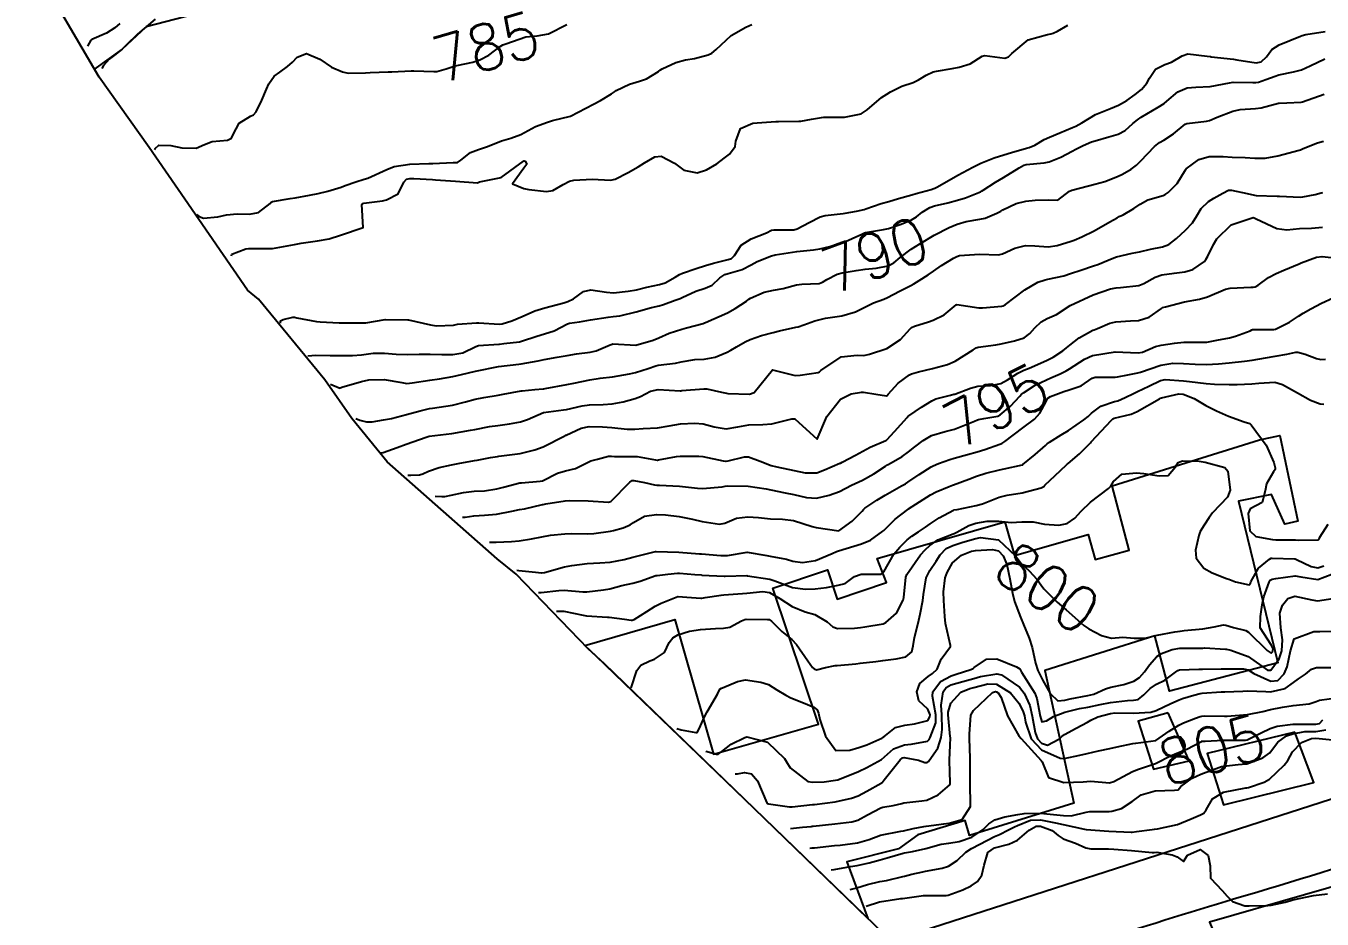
# Model space of a CAD drawing. Header units: metres. Extents: x 318500 to 325275, y 7408834 to 7428799.
# Drawn here: x 320621.2 to 320734.7, y 7424632.4 to 7424710.7 of the extents above; entities that cross this region are included whole.
import ezdxf
from ezdxf.enums import TextEntityAlignment as Align

# ---------------------------------------------------------------- set-up
doc = ezdxf.new("R2010")
doc.units = ezdxf.units.M
doc.header["$MEASUREMENT"] = 0
for name, color, linetype in [('Area', 45, 'Continuous'), ('Cotas', 45, 'Continuous'), ('Curvas de Nivel 1m', 11, 'Continuous'), ('Curvas de Nivel 5m', 15, 'Continuous'), ('Edificações', 30, 'Continuous'), ('Hidrografia', 140, 'Continuous'), ('Vias Primárias', 230, 'Continuous')]:
    doc.layers.add(name, color=color, linetype=linetype)
doc.styles.add('Style-STANDARD', font='STANDARD.shx')

msp = doc.modelspace()

# ---------------------------------------------------------------- linework, layer by layer
at = {"layer": 'Area'}
msp.add_lwpolyline([(320736.31, 7424596.2), (320729.68, 7424601.67), (320728.14, 7424602.83), (320723.71, 7424605.8), (320722.23, 7424606.44), (320716.12, 7424612.57), (320710.96, 7424617.53), (320705.74, 7424622.21), (320698.18, 7424629.4), (320671.88, 7424654.8), (320670.46, 7424656.11), (320664.14, 7424662.64), (320662.49, 7424663.99), (320652.84, 7424672.49), (320649.74, 7424676.29), (320647.39, 7424679.66), (320641.58, 7424686.74), (320640.61, 7424687.53), (320635.11, 7424695.5), (320632.01, 7424700.02), (320627.62, 7424706.19), (320621.88, 7424716.01)], dxfattribs=at)
at = {"layer": 'Curvas de Nivel 1m', "flags": 128}
for points, elevation in [([(320629.42, 7424710.87), (320628.99, 7424710.5), (320628.26, 7424710.03), (320626.97, 7424709.47), (320626.89, 7424709.41), (320626.6, 7424708.89)], 786), ([(320636.14, 7424694.14), (320636.39, 7424693.96), (320636.77, 7424693.83), (320638.01, 7424693.95), (320638.77, 7424694.11), (320639.72, 7424694.21), (320640.78, 7424694.18), (320641.59, 7424694.32), (320642.59, 7424695.12), (320642.68, 7424695.23), (320642.79, 7424695.29), (320644.36, 7424695.54), (320644.8, 7424695.6), (320646.04, 7424695.83), (320646.8, 7424696), (320647.66, 7424696.2), (320648.81, 7424696.55), (320649.16, 7424696.69), (320650.11, 7424697.02), (320650.82, 7424697.23), (320651.15, 7424697.34), (320652.83, 7424698.09), (320653.47, 7424698.34), (320654.84, 7424698.55), (320656.51, 7424698.61), (320656.84, 7424698.62), (320658.63, 7424698.69), (320658.84, 7424698.69), (320659.02, 7424698.71), (320659.29, 7424698.9), (320660.15, 7424699.59), (320660.85, 7424699.85), (320661.64, 7424700.09), (320662.87, 7424700.59), (320663.06, 7424700.65), (320663.68, 7424700.84), (320664.55, 7424701.15), (320664.88, 7424701.32), (320665.85, 7424701.85), (320666.89, 7424702.25), (320667.32, 7424702.37), (320668.9, 7424702.77), (320670.91, 7424703.81), (320671.53, 7424704.12), (320672.49, 7424704.72), (320672.75, 7424704.9), (320672.92, 7424705), (320674.08, 7424705.56), (320674.94, 7424705.82), (320675.58, 7424706.04), (320676.61, 7424706.67), (320676.8, 7424706.81), (320676.95, 7424706.91), (320678.14, 7424707.47), (320678.97, 7424707.7), (320679.77, 7424707.82), (320680.97, 7424708.12), (320681.3, 7424708.28), (320681.67, 7424708.6), (320682.99, 7424709.84), (320684.26, 7424710.57), (320684.78, 7424710.78)], 786), ([(320639.21, 7424690.52), (320639.23, 7424690.66), (320640.47, 7424691.14), (320640.74, 7424691.18), (320642.7, 7424691.16), (320642.74, 7424691.16), (320642.79, 7424691.17), (320644.74, 7424691.53), (320645.3, 7424691.63), (320646.75, 7424691.84), (320647.77, 7424692.03), (320648.75, 7424692.34), (320650.76, 7424693.01), (320650.64, 7424695.01), (320650.69, 7424695.11), (320650.79, 7424695.15), (320652.43, 7424695.35), (320652.8, 7424695.42), (320653.81, 7424695.96), (320654.32, 7424696.97), (320654.55, 7424697.23), (320654.82, 7424697.3), (320655.17, 7424697.3), (320656.82, 7424697.2), (320657.08, 7424697.19), (320658.82, 7424697.07), (320660.77, 7424696.93), (320660.82, 7424696.94), (320660.94, 7424697), (320662.83, 7424697.38), (320664.78, 7424698.82), (320664.82, 7424698.84), (320664.84, 7424698.84), (320664.95, 7424698.82), (320665.08, 7424698.57), (320664.83, 7424698.2), (320663.82, 7424696.84), (320664.81, 7424696.42), (320665.27, 7424696.35), (320666.81, 7424696.17), (320667.36, 7424696.24), (320668.28, 7424696.78), (320668.82, 7424697.06), (320669.21, 7424697.15), (320670.82, 7424697.23), (320672.4, 7424697.15), (320672.83, 7424697.23), (320673.97, 7424697.84), (320674.84, 7424698.31), (320675.4, 7424698.68), (320676.31, 7424699.2), (320676.85, 7424699.25), (320678.01, 7424698.65), (320678.83, 7424698.04), (320680, 7424697.79), (320680.83, 7424698.06), (320681.72, 7424698.6), (320682.36, 7424699.08), (320682.85, 7424699.42), (320683.33, 7424700.11), (320683.38, 7424700.57), (320683.79, 7424701.67), (320684.89, 7424702.16), (320685.26, 7424702.19), (320686.9, 7424702.28), (320687.13, 7424702.3), (320688.9, 7424702.32), (320689.08, 7424702.32), (320690.03, 7424702.49), (320690.9, 7424702.65), (320691.08, 7424702.66), (320692.9, 7424702.67), (320694.38, 7424702.96), (320694.91, 7424703.31), (320696.14, 7424704.41), (320696.63, 7424704.7), (320696.93, 7424704.88), (320697.93, 7424705.39), (320698.94, 7424705.7), (320699.38, 7424705.93), (320700.08, 7424706.36), (320700.68, 7424706.63), (320700.96, 7424706.7), (320702.35, 7424706.94), (320702.96, 7424707.06), (320703.93, 7424707.34), (320704.98, 7424708.01), (320705.2, 7424708.07), (320706.97, 7424707.85), (320707.28, 7424707.96), (320707.56, 7424708.26), (320708.99, 7424709.44), (320710.7, 7424709.92), (320711, 7424709.97), (320711.18, 7424710.03), (320711.57, 7424710.2), (320712.47, 7424710.73)], 787), ([(320643.51, 7424684.62), (320643.5, 7424684.83), (320643.74, 7424684.94), (320644.59, 7424685.16), (320644.66, 7424685.17), (320644.72, 7424685.15), (320644.94, 7424685.09), (320646.66, 7424684.77), (320646.97, 7424684.74), (320648.65, 7424684.66), (320649.04, 7424684.65), (320650.65, 7424684.65), (320650.99, 7424684.67), (320652.66, 7424684.94), (320652.69, 7424684.94), (320654.66, 7424684.92), (320654.71, 7424684.91), (320656.65, 7424684.49), (320657.17, 7424684.4), (320658.65, 7424684.46), (320659.02, 7424684.53), (320660.66, 7424684.66), (320660.87, 7424684.66), (320662.66, 7424684.54), (320662.93, 7424684.57), (320663.77, 7424684.83), (320664.66, 7424685.21), (320665.78, 7424685.7), (320666.67, 7424685.98), (320668.32, 7424686.41), (320668.68, 7424686.53), (320669.16, 7424686.76), (320670.05, 7424687.39), (320670.69, 7424687.56), (320672.05, 7424687.36), (320672.69, 7424687.3), (320673.97, 7424687.42), (320674.69, 7424687.55), (320675.6, 7424687.77), (320676.7, 7424688.02), (320677.19, 7424688.17), (320678.07, 7424688.65), (320678.46, 7424688.9), (320678.72, 7424689.01), (320679.93, 7424689.42), (320680.73, 7424689.67), (320681.43, 7424689.9), (320682.73, 7424690.2), (320683.02, 7424690.3), (320683.27, 7424690.57), (320683.86, 7424691.45), (320684.75, 7424692.01), (320686.08, 7424692.54), (320686.53, 7424692.77), (320686.76, 7424692.81), (320688.46, 7424692.81), (320688.77, 7424692.89), (320689.81, 7424693.45), (320690.78, 7424693.93), (320691.21, 7424694.05), (320692.79, 7424694.24), (320692.97, 7424694.27), (320693.97, 7424694.44), (320694.64, 7424694.58), (320694.79, 7424694.64), (320696.11, 7424695.1), (320696.8, 7424695.3), (320697.65, 7424695.55), (320698.81, 7424695.87), (320699.2, 7424695.98), (320700.5, 7424696.35), (320700.74, 7424696.43), (320700.82, 7424696.46), (320701.05, 7424696.58), (320702.83, 7424697.6), (320704.15, 7424698.3), (320704.61, 7424698.53), (320704.85, 7424698.64), (320706.02, 7424699.12), (320706.86, 7424699.38), (320707.53, 7424699.59), (320708.87, 7424699.95), (320709.1, 7424700.01), (320709.59, 7424700.23), (320710.39, 7424700.71), (320710.88, 7424700.92), (320711.78, 7424701.31), (320712.89, 7424701.78), (320713.18, 7424701.9), (320713.69, 7424702.18), (320714.91, 7424702.91), (320716.21, 7424703.43), (320716.92, 7424703.73), (320717.18, 7424703.86), (320717.64, 7424704.12), (320718.38, 7424704.66), (320718.94, 7424705.11), (320719.39, 7424705.66), (320719.63, 7424706.1), (320720.17, 7424706.88), (320720.97, 7424707.28), (320721.55, 7424707.49), (320722.49, 7424708.06), (320722.98, 7424708.22), (320724.69, 7424708.03), (320724.98, 7424707.98), (320725.03, 7424707.97), (320726.98, 7424707.74), (320727.28, 7424707.69), (320728.97, 7424707.44), (320729.41, 7424707.53), (320729.87, 7424707.96), (320730.35, 7424708.6), (320730.99, 7424709.01), (320732.85, 7424709.77), (320733, 7424709.83), (320733.32, 7424709.92), (320735.01, 7424710.19)], 788), ([(320645.9, 7424681.78), (320646.61, 7424681.83), (320647.86, 7424681.8), (320648.61, 7424681.79), (320649.82, 7424681.81), (320650.61, 7424681.87), (320651.62, 7424681.99), (320652.62, 7424682.01), (320653.65, 7424681.93), (320654.61, 7424681.89), (320655.65, 7424681.91), (320656.61, 7424681.93), (320657.63, 7424681.9), (320658.61, 7424681.88), (320659.47, 7424682.04), (320660.63, 7424682.6), (320660.84, 7424682.67), (320662.63, 7424682.79), (320662.68, 7424682.8), (320663.07, 7424682.84), (320664.45, 7424683), (320664.63, 7424683.05), (320665.95, 7424683.5), (320666.64, 7424683.7), (320667.47, 7424683.97), (320668.66, 7424684.56), (320668.81, 7424684.62), (320669.71, 7424684.75), (320670.66, 7424684.92), (320672.22, 7424685.17), (320672.66, 7424685.21), (320673.22, 7424685.27), (320674.67, 7424685.61), (320676, 7424686), (320676.68, 7424686.16), (320677.06, 7424686.27), (320678.07, 7424686.65), (320678.52, 7424686.8), (320678.68, 7424686.87), (320679.88, 7424687.44), (320680.7, 7424687.71), (320681.33, 7424687.97), (320681.99, 7424688.59), (320682.42, 7424688.88), (320682.72, 7424688.97), (320683.95, 7424689.34), (320684.73, 7424689.75), (320685.26, 7424690.02), (320686.52, 7424690.53), (320686.74, 7424690.6), (320686.84, 7424690.63), (320688.74, 7424690.9), (320690.19, 7424691.04), (320690.75, 7424691.13), (320691.62, 7424691.34), (320692.75, 7424691.66), (320694.43, 7424692.42), (320694.65, 7424692.53), (320694.76, 7424692.56), (320696.34, 7424692.83), (320696.77, 7424692.92), (320697.87, 7424693.29), (320698.78, 7424693.68), (320699.21, 7424693.94), (320699.73, 7424694.36), (320700.38, 7424694.77), (320700.8, 7424694.9), (320701.97, 7424695.17), (320702.81, 7424695.39), (320703.51, 7424695.61), (320704.82, 7424696.14), (320704.91, 7424696.19), (320705.05, 7424696.29), (320706.13, 7424696.97), (320706.83, 7424697.39), (320708.2, 7424698.25), (320708.61, 7424698.47), (320708.84, 7424698.53), (320710.4, 7424698.66), (320710.85, 7424698.76), (320711.87, 7424699.18), (320712.86, 7424699.7), (320713.19, 7424699.86), (320713.82, 7424700.18), (320714.54, 7424700.5), (320714.88, 7424700.61), (320716.08, 7424700.94), (320716.89, 7424701.19), (320717.5, 7424701.51), (320718.16, 7424702.12), (320718.57, 7424702.45), (320718.91, 7424702.66), (320720.38, 7424703.56), (320720.92, 7424703.88), (320721.16, 7424704.08), (320722.1, 7424704.89), (320722.94, 7424705.23), (320723.68, 7424705.3), (320724.94, 7424705.37), (320726.63, 7424705.69), (320726.95, 7424705.73), (320728.67, 7424705.7), (320728.95, 7424705.7), (320729.17, 7424705.74), (320729.81, 7424705.96), (320730.63, 7424706.27), (320730.96, 7424706.39), (320732.25, 7424706.64), (320732.96, 7424706.83), (320733.72, 7424707.16), (320734.98, 7424707.77)], 789), ([(320650.09, 7424676.28), (320650.46, 7424676.13), (320651.04, 7424675.99), (320651.53, 7424676), (320652.54, 7424676.15), (320653.22, 7424676.29), (320654.54, 7424676.62), (320655.75, 7424676.94), (320656.55, 7424677.15), (320656.82, 7424677.19), (320658.56, 7424677.45), (320659.72, 7424677.74), (320660.57, 7424677.97), (320661.32, 7424678.12), (320662.57, 7424678.33), (320663.01, 7424678.41), (320664.58, 7424678.7), (320664.68, 7424678.71), (320665.79, 7424678.81), (320666.51, 7424678.87), (320666.58, 7424678.88), (320666.68, 7424678.9), (320668.58, 7424679.25), (320669.21, 7424679.39), (320670.59, 7424679.66), (320671.52, 7424679.8), (320672.59, 7424679.94), (320674.08, 7424680.19), (320674.6, 7424680.32), (320675.7, 7424680.67), (320676.37, 7424680.9), (320676.6, 7424680.94), (320678.12, 7424681.13), (320678.61, 7424681.23), (320679.8, 7424681.44), (320680.61, 7424681.49), (320681.57, 7424681.64), (320682.62, 7424682.08), (320682.94, 7424682.26), (320683.44, 7424682.57), (320684.2, 7424683), (320684.64, 7424683.19), (320685.65, 7424683.54), (320686.65, 7424683.82), (320687.22, 7424683.95), (320688.66, 7424684.27), (320688.84, 7424684.31), (320689.34, 7424684.49), (320690.31, 7424684.83), (320690.66, 7424684.93), (320691.26, 7424685.07), (320692.67, 7424685.27), (320693.87, 7424685.63), (320694.68, 7424686.02), (320694.94, 7424686.16), (320695.46, 7424686.41), (320696.35, 7424686.74), (320696.69, 7424686.88), (320697.74, 7424687.42), (320698.71, 7424687.93), (320698.99, 7424688.08), (320699.44, 7424688.36), (320700.23, 7424688.85), (320700.72, 7424689.18), (320701.4, 7424689.67), (320702.45, 7424690.32), (320702.74, 7424690.47), (320702.99, 7424690.56), (320704.74, 7424690.68), (320706.39, 7424690.63), (320706.75, 7424690.7), (320707.82, 7424691.19), (320708.76, 7424691.42), (320709.58, 7424691.4), (320710.76, 7424691.31), (320711.53, 7424691.43), (320712.76, 7424691.81), (320713.04, 7424691.91), (320713.71, 7424692.18), (320714.78, 7424692.71), (320716.15, 7424693.51), (320716.79, 7424693.87), (320716.96, 7424693.96), (320717.32, 7424694.12), (320718.25, 7424694.66), (320718.8, 7424695.06), (320719.48, 7424695.43), (320720.82, 7424695.8), (320721.01, 7424695.89), (320721.26, 7424696.07), (320722.04, 7424696.86), (320722.77, 7424698.05), (320722.85, 7424698.16), (320723.94, 7424698.96), (320724.86, 7424699.22), (320726.07, 7424699.22), (320726.86, 7424699.18), (320728.02, 7424699.14), (320728.86, 7424699.07), (320729.75, 7424699.08), (320730.86, 7424699.3), (320732.73, 7424699.78), (320732.87, 7424699.82), (320733.08, 7424699.92), (320734.34, 7424700.43), (320734.88, 7424700.58)], 791), ([(320652.28, 7424673.28), (320652.31, 7424673.27), (320652.37, 7424673.26), (320652.5, 7424673.29), (320653.73, 7424673.75), (320654.51, 7424674.02), (320656.25, 7424674.66), (320656.52, 7424674.74), (320658.03, 7424674.91), (320658.52, 7424674.97), (320660.15, 7424675.26), (320660.53, 7424675.33), (320661.81, 7424675.58), (320662.53, 7424675.67), (320663.57, 7424675.8), (320664.54, 7424676), (320665.15, 7424676.2), (320666.55, 7424676.8), (320668.3, 7424677.03), (320668.55, 7424677.08), (320669.92, 7424677.39), (320670.56, 7424677.47), (320671.78, 7424677.5), (320672.56, 7424677.56), (320673.52, 7424677.75), (320674.57, 7424678.03), (320675.05, 7424678.2), (320675.91, 7424678.67), (320676.58, 7424678.83), (320678.51, 7424678.71), (320678.58, 7424678.71), (320678.66, 7424678.72), (320680.58, 7424678.89), (320680.86, 7424678.88), (320682.15, 7424678.59), (320682.58, 7424678.49), (320682.68, 7424678.48), (320684.58, 7424678.41), (320685, 7424678.55), (320686.61, 7424680.53), (320688.6, 7424680.06), (320689.03, 7424680.07), (320690.61, 7424680.31), (320690.72, 7424680.36), (320690.85, 7424680.48), (320692.62, 7424681.68), (320694.01, 7424681.82), (320694.62, 7424681.79), (320695.11, 7424681.93), (320696.63, 7424682.4), (320697.81, 7424683.21), (320698.66, 7424684.13), (320698.78, 7424684.24), (320699.05, 7424684.37), (320700.27, 7424684.75), (320700.67, 7424684.89), (320701.65, 7424685.36), (320702.69, 7424686.24), (320702.75, 7424686.26), (320704.69, 7424685.97), (320705.01, 7424685.96), (320706.69, 7424686.11), (320706.82, 7424686.14), (320707.02, 7424686.26), (320708.7, 7424687.56), (320709.84, 7424688.22), (320710.48, 7424688.44), (320710.71, 7424688.49), (320712.12, 7424688.79), (320712.72, 7424688.97), (320713.62, 7424689.28), (320714.73, 7424689.65), (320715.11, 7424689.78), (320716.01, 7424690.14), (320716.52, 7424690.36), (320716.74, 7424690.44), (320718.12, 7424690.75), (320718.75, 7424690.89), (320719.73, 7424691.12), (320720.76, 7424691.32), (320721.32, 7424691.52), (320721.99, 7424692.06), (320722.78, 7424692.77), (320723.41, 7424693.42), (320723.78, 7424694.04), (320724.17, 7424694.67), (320724.81, 7424695.29), (320725.26, 7424695.58), (320726.05, 7424696.01), (320726.55, 7424696.28), (320726.82, 7424696.29), (320728.19, 7424695.98), (320728.82, 7424695.84), (320728.97, 7424695.82), (320730.82, 7424695.74), (320731.02, 7424695.74), (320732.82, 7424695.68), (320733.05, 7424695.69), (320734.14, 7424695.9), (320734.68, 7424696.04), (320734.82, 7424696.09)], 792), ([(320654.65, 7424671.32), (320654.93, 7424671.31), (320655.67, 7424671.34), (320655.98, 7424671.43), (320656.48, 7424671.67), (320657.41, 7424671.99), (320658.49, 7424672.23), (320659.06, 7424672.33), (320660.5, 7424672.59), (320660.74, 7424672.64), (320661.91, 7424672.86), (320662.5, 7424672.96), (320662.62, 7424672.97), (320664.5, 7424673.23), (320665.78, 7424673.53), (320666.51, 7424673.81), (320668.42, 7424674.77), (320668.48, 7424674.81), (320668.52, 7424674.82), (320669.85, 7424675.43), (320670.53, 7424675.57), (320671.7, 7424675.56), (320672.53, 7424675.49), (320673.88, 7424675.35), (320674.53, 7424675.36), (320675.26, 7424675.41), (320676.54, 7424675.45), (320677.56, 7424675.63), (320678.54, 7424675.81), (320679.8, 7424675.88), (320680.54, 7424675.82), (320681.5, 7424675.56), (320682.54, 7424675.37), (320683.57, 7424675.54), (320684.54, 7424675.73), (320685.77, 7424675.76), (320686.54, 7424675.81), (320688.3, 7424676.26), (320688.55, 7424676.24), (320690.53, 7424674.48), (320691.35, 7424676.47), (320692.57, 7424677.97), (320693.49, 7424678.44), (320694.41, 7424678.59), (320694.58, 7424678.59), (320695.65, 7424678.41), (320696.58, 7424678.28), (320696.66, 7424678.31), (320696.75, 7424678.4), (320697.61, 7424679.37), (320698.61, 7424680.11), (320698.79, 7424680.19), (320699.39, 7424680.36), (320700.61, 7424680.66), (320701.93, 7424681.02), (320702.62, 7424681.31), (320704.18, 7424682.3), (320704.45, 7424682.48), (320704.63, 7424682.54), (320706.18, 7424682.73), (320706.64, 7424682.81), (320707.8, 7424683.09), (320708.65, 7424683.36), (320709.16, 7424683.72), (320709.58, 7424684.23), (320710.13, 7424684.75), (320710.67, 7424685.04), (320711.48, 7424685.4), (320712.69, 7424686.19), (320714.7, 7424687.12), (320716.21, 7424687.64), (320716.71, 7424687.74), (320717.08, 7424687.76), (320718.71, 7424687.93), (320719.12, 7424688.1), (320720.14, 7424688.67), (320720.72, 7424688.85), (320721.78, 7424689.01), (320722.73, 7424689.13), (320723.43, 7424689.34), (320724.44, 7424690.03), (320724.58, 7424690.2), (320724.75, 7424690.51), (320725.25, 7424691.53), (320725.53, 7424692.02), (320726.78, 7424693.25), (320728.7, 7424693.88), (320728.79, 7424693.87), (320728.98, 7424693.78), (320730.78, 7424692.91), (320731.66, 7424692.82), (320732.78, 7424692.91), (320733.83, 7424692.96), (320734.78, 7424693.04)], 793), ([(320657.05, 7424669.48), (320657.64, 7424669.45), (320657.9, 7424669.46), (320658.45, 7424669.56), (320659.54, 7424669.81), (320660.46, 7424669.91), (320661.37, 7424669.96), (320662.46, 7424670.12), (320663.04, 7424670.27), (320664.47, 7424670.64), (320664.63, 7424670.66), (320666.24, 7424670.8), (320666.45, 7424670.82), (320666.47, 7424670.83), (320667.77, 7424671.49), (320668.48, 7424671.69), (320669.34, 7424671.9), (320670.5, 7424672.48), (320670.68, 7424672.56), (320671.26, 7424672.73), (320672.24, 7424672.98), (320672.5, 7424672.98), (320672.75, 7424672.96), (320674.5, 7424672.96), (320674.76, 7424672.94), (320676.36, 7424672.66), (320676.5, 7424672.64), (320676.52, 7424672.64), (320676.63, 7424672.66), (320678.2, 7424672.95), (320678.51, 7424672.98), (320680.14, 7424672.98), (320680.51, 7424672.95), (320682.27, 7424672.58), (320682.5, 7424672.54), (320682.54, 7424672.54), (320682.72, 7424672.58), (320684.15, 7424672.92), (320684.51, 7424672.93), (320685.52, 7424672.54), (320686.49, 7424672.17), (320686.97, 7424672.05), (320688.49, 7424671.74), (320689.47, 7424671.51), (320690.49, 7424671.52), (320691.17, 7424671.79), (320692.5, 7424672.36), (320692.57, 7424672.38), (320692.72, 7424672.45), (320693.88, 7424673.06), (320694.51, 7424673.42), (320695.16, 7424673.77), (320696.53, 7424674.34), (320696.57, 7424674.36), (320696.61, 7424674.4), (320697.29, 7424675.14), (320698.39, 7424676.37), (320698.47, 7424676.45), (320698.55, 7424676.52), (320699.65, 7424677.27), (320700.57, 7424677.84), (320700.92, 7424677.99), (320702.2, 7424678.32), (320702.5, 7424678.4), (320702.58, 7424678.42), (320703.94, 7424678.95), (320704.59, 7424679.12), (320705.69, 7424679.18), (320706.6, 7424679.35), (320707.18, 7424679.68), (320708.11, 7424680.25), (320708.61, 7424680.5), (320709.08, 7424680.7), (320710.62, 7424681.36), (320711.18, 7424681.64), (320712.04, 7424682.2), (320712.36, 7424682.47), (320712.64, 7424682.71), (320713.47, 7424683.35), (320714.66, 7424684.02), (320714.77, 7424684.05), (320715.07, 7424684.15), (320716.17, 7424684.63), (320716.67, 7424684.76), (320717.96, 7424684.83), (320718.67, 7424684.87), (320719.61, 7424685.16), (320720.69, 7424685.92), (320720.78, 7424685.99), (320721.02, 7424686.07), (320722.69, 7424686.49), (320724, 7424686.74), (320724.7, 7424686.93), (320726.3, 7424687.6), (320726.71, 7424687.71), (320728.51, 7424687.78), (320728.71, 7424687.78), (320728.88, 7424687.8), (320729.15, 7424687.97), (320730.06, 7424688.62), (320730.73, 7424688.97), (320731.4, 7424689.27), (320732.74, 7424689.84), (320732.79, 7424689.86), (320732.92, 7424689.92), (320734.25, 7424690.4), (320734.75, 7424690.47), (320736.33, 7424690.29)], 794), ([(320661.8, 7424665.45), (320662.4, 7424665.46), (320663.73, 7424665.5), (320664.4, 7424665.57), (320665.48, 7424665.73), (320666.41, 7424665.91), (320667.15, 7424666.05), (320668.41, 7424666.18), (320668.97, 7424666.2), (320670.41, 7424666.18), (320670.95, 7424666.2), (320672.42, 7424666.4), (320672.67, 7424666.47), (320673.51, 7424666.7), (320674.15, 7424666.96), (320674.43, 7424667.16), (320675.38, 7424667.73), (320676.44, 7424667.88), (320677.24, 7424667.85), (320678.44, 7424667.69), (320679.6, 7424667.45), (320680.43, 7424667.27), (320681.97, 7424667.04), (320682.43, 7424667.12), (320683.45, 7424667.55), (320684.44, 7424667.67), (320685.38, 7424667.6), (320686.43, 7424667.5), (320687.49, 7424667.46), (320688.43, 7424667.34), (320690.08, 7424666.83), (320690.42, 7424666.74), (320692.42, 7424666.45), (320693.57, 7424667.3), (320694.45, 7424668.17), (320694.57, 7424668.3), (320694.7, 7424668.42), (320695.74, 7424669.12), (320696.46, 7424669.57), (320697.91, 7424670.38), (320698.27, 7424670.57), (320698.47, 7424670.7), (320699.45, 7424671.39), (320700.5, 7424672.06), (320700.69, 7424672.15), (320701.15, 7424672.33), (320702.13, 7424672.7), (320702.51, 7424672.81), (320703.68, 7424673.13), (320704.52, 7424673.37), (320705.22, 7424673.58), (320706.53, 7424674.03), (320706.69, 7424674.1), (320706.95, 7424674.26), (320708.54, 7424675.45), (320709.57, 7424676.22), (320710.03, 7424676.74), (320710.57, 7424677.77), (320710.72, 7424678.06), (320710.95, 7424678.21), (320712.12, 7424678.66), (320712.59, 7424678.8), (320713.64, 7424679.13), (320714.6, 7424679.8), (320714.86, 7424679.9), (320716.61, 7424679.89), (320716.82, 7424679.92), (320717.73, 7424680.12), (320718.47, 7424680.26), (320718.61, 7424680.28), (320718.85, 7424680.35), (320720.62, 7424680.96), (320721.67, 7424681.12), (320722.62, 7424681.09), (320723.63, 7424681.03), (320724.62, 7424681.01), (320725.69, 7424681.08), (320726.62, 7424681.17), (320727.96, 7424681.31), (320728.62, 7424681.39), (320729.12, 7424681.47), (320730.63, 7424681.74), (320731.65, 7424681.93), (320732.46, 7424682.1), (320732.63, 7424682.1), (320733.28, 7424681.91), (320734.26, 7424681.53), (320734.63, 7424681.44), (320735.04, 7424681.47)], 796), ([(320664.2, 7424662.99), (320664.37, 7424662.98), (320665.85, 7424662.81), (320666.37, 7424662.75), (320666.41, 7424662.76), (320666.62, 7424662.8), (320668.38, 7424663.29), (320669.03, 7424663.41), (320670.38, 7424663.57), (320671.47, 7424663.63), (320672.38, 7424663.69), (320673.6, 7424663.92), (320674.38, 7424664.13), (320676.36, 7424664.63), (320676.39, 7424664.64), (320676.41, 7424664.64), (320678.39, 7424664.56), (320680.21, 7424664.44), (320680.39, 7424664.43), (320682.09, 7424664.29), (320682.39, 7424664.28), (320682.67, 7424664.29), (320684.39, 7424664.56), (320686.12, 7424664.27), (320686.39, 7424664.23), (320687.83, 7424663.95), (320688.38, 7424663.78), (320689.22, 7424663.66), (320690.38, 7424663.83), (320691.83, 7424664.46), (320692.21, 7424664.63), (320692.39, 7424664.69), (320693.72, 7424665.11), (320694.4, 7424665.31), (320695.2, 7424665.62), (320696.28, 7424666.4), (320696.35, 7424666.47), (320696.42, 7424666.54), (320697.36, 7424667.46), (320698.45, 7424668.32), (320698.48, 7424668.34), (320698.52, 7424668.37), (320700.46, 7424669.61), (320700.94, 7424669.86), (320702.07, 7424670.32), (320702.36, 7424670.44), (320702.47, 7424670.48), (320703.8, 7424670.98), (320704.48, 7424671.22), (320705.29, 7424671.48), (320706.49, 7424671.78), (320706.89, 7424671.86), (320708.5, 7424672.21), (320708.52, 7424672.22), (320708.54, 7424672.24), (320709.61, 7424673.12), (320710.53, 7424673.93), (320710.67, 7424674.06), (320710.86, 7424674.21), (320711.88, 7424674.85), (320712.54, 7424675.23), (320713.89, 7424676.17), (320714.25, 7424676.47), (320714.56, 7424676.76), (320715.36, 7424677.35), (320716.57, 7424677.76), (320716.87, 7424677.84), (320717.5, 7424678.12), (320718.23, 7424678.47), (320718.59, 7424678.64), (320719.57, 7424679.12), (320720.6, 7424679.61), (320720.99, 7424679.69), (320722.6, 7424679.58), (320723.13, 7424679.51), (320724.6, 7424679.34), (320725.33, 7424679.29), (320726.6, 7424679.26), (320727.32, 7424679.27), (320728.6, 7424679.32), (320729.2, 7424679.37), (320730.6, 7424679.45), (320731.27, 7424679.27), (320732.59, 7424678.53), (320733.74, 7424677.9), (320734.58, 7424677.56), (320734.91, 7424677.55)], 797), ([(320666.11, 7424661.03), (320666.34, 7424661.03), (320667.9, 7424661.22), (320668.35, 7424661.24), (320669.99, 7424661.1), (320670.35, 7424661.1), (320671.8, 7424661.27), (320672.35, 7424661.36), (320673.42, 7424661.64), (320674.36, 7424661.86), (320675.01, 7424662.04), (320676.37, 7424662.52), (320676.49, 7424662.54), (320677.44, 7424662.65), (320678.28, 7424662.73), (320678.37, 7424662.73), (320678.46, 7424662.72), (320679.79, 7424662.62), (320680.37, 7424662.58), (320680.41, 7424662.57), (320682.37, 7424662.47), (320682.47, 7424662.47), (320684.37, 7424662.52), (320684.42, 7424662.51), (320686.37, 7424662.22), (320686.82, 7424662.07), (320688.35, 7424661.47), (320689.5, 7424661.34), (320690.35, 7424661.36), (320691.34, 7424661.48), (320692.36, 7424661.69), (320692.98, 7424661.82), (320693.79, 7424662.43), (320694.37, 7424662.65), (320696.11, 7424662.66), (320696.37, 7424662.84), (320697.24, 7424664.39), (320697.76, 7424665.02), (320698.41, 7424665.64), (320698.81, 7424665.97), (320699.39, 7424666.36), (320700.01, 7424666.76), (320700.43, 7424667.07), (320701.2, 7424667.58), (320702.45, 7424668.26), (320702.5, 7424668.27), (320702.77, 7424668.32), (320704.45, 7424668.67), (320704.99, 7424668.82), (320706.46, 7424669.38), (320707.15, 7424669.56), (320708.47, 7424669.77), (320710.14, 7424670.22), (320710.36, 7424670.33), (320710.47, 7424670.43), (320711.38, 7424671.3), (320712.32, 7424672.19), (320712.42, 7424672.28), (320712.5, 7424672.35), (320713.51, 7424673.18), (320714.45, 7424674.16), (320714.53, 7424674.25), (320716.29, 7424676.13), (320716.43, 7424676.26), (320716.55, 7424676.31), (320718.02, 7424676.65), (320718.56, 7424676.88), (320720.5, 7424678.01), (320720.58, 7424678.05), (320720.68, 7424678.08), (320722.21, 7424678.43), (320722.59, 7424678.41), (320723.54, 7424678.04), (320724.57, 7424677.42), (320725.49, 7424676.94), (320726.56, 7424676.48), (320727.93, 7424675.98), (320728.41, 7424675.83), (320728.55, 7424675.73), (320729.85, 7424673.96), (320730.51, 7424672.44), (320730.64, 7424671.95), (320730.64, 7424671.81), (320730.49, 7424671.61), (320729.88, 7424670.55), (320729.76, 7424669.96), (320729.51, 7424668.91), (320728.45, 7424668.36), (320728.27, 7424667.97), (320728.43, 7424666.43), (320728.96, 7424665.96), (320730.42, 7424665.67), (320730.71, 7424665.65), (320732.42, 7424665.65), (320732.7, 7424665.63), (320734.42, 7424665.66), (320734.52, 7424665.79), (320734.56, 7424665.89), (320735.28, 7424667.04)], 798), ([(320667.69, 7424659.4), (320668.32, 7424659.4), (320670.01, 7424659.05), (320670.31, 7424659), (320672.14, 7424658.89), (320672.31, 7424658.88), (320673.64, 7424658.7), (320674.23, 7424658.61), (320674.31, 7424658.61), (320674.5, 7424658.69), (320675.61, 7424659.38), (320676.33, 7424659.83), (320676.86, 7424660.12), (320678.16, 7424660.64), (320678.31, 7424660.68), (320678.34, 7424660.68), (320679.1, 7424660.63), (320680.34, 7424660.54), (320680.4, 7424660.55), (320680.72, 7424660.6), (320682.11, 7424660.82), (320682.34, 7424660.84), (320683.97, 7424660.94), (320684.35, 7424660.97), (320685.75, 7424661.14), (320686.35, 7424661.03), (320687.25, 7424660.52), (320688.33, 7424659.81), (320689.46, 7424659.35), (320690.32, 7424659.11), (320691.39, 7424658.46), (320691.88, 7424658.03), (320692.3, 7424657.88), (320693.8, 7424657.93), (320694.31, 7424657.98), (320694.69, 7424658.03), (320696.31, 7424658.31), (320696.52, 7424658.4), (320697.46, 7424659.24), (320698.06, 7424660.37), (320698.1, 7424660.61), (320698.28, 7424662.37), (320698.37, 7424662.62), (320699.56, 7424664.35), (320699.97, 7424664.78), (320700.4, 7424665.15), (320701.1, 7424665.64), (320702.42, 7424666.18), (320702.52, 7424666.21), (320702.75, 7424666.32), (320703.81, 7424666.92), (320704.43, 7424667.11), (320705.41, 7424667.3), (320706.44, 7424667.29), (320707.51, 7424667.17), (320708.44, 7424667.24), (320709.43, 7424667.23), (320710.43, 7424667.03), (320711.7, 7424666.93), (320712.43, 7424667.09), (320713.08, 7424667.54), (320713.64, 7424668.17), (320714.46, 7424668.94), (320716.03, 7424670.14), (320716.24, 7424670.36), (320716.48, 7424670.77), (320717.2, 7424671.41), (320718.49, 7424671.53), (320719.12, 7424671.47), (320720.49, 7424671.26), (320721.26, 7424671.3), (320721.91, 7424672.06), (320722.13, 7424672.43), (320722.51, 7424672.56), (320723.99, 7424672.55), (320724.51, 7424672.46), (320726.23, 7424672), (320726.5, 7424671.67), (320726.69, 7424670), (320726.46, 7424669.38), (320725.15, 7424668.02), (320724.85, 7424667.61), (320724.43, 7424666.93), (320724.08, 7424666.38), (320723.96, 7424666.03), (320723.67, 7424664.76), (320723.73, 7424664.04), (320724.38, 7424663.18), (320725.11, 7424662.75), (320726.37, 7424662.28), (320726.58, 7424662.2), (320727.17, 7424661.99), (320728.37, 7424661.71), (320728.47, 7424661.86), (320728.51, 7424661.97), (320729.18, 7424663.16), (320730.13, 7424663.95), (320730.3, 7424664.04), (320730.39, 7424664.06), (320732.32, 7424663.99), (320732.39, 7424663.98), (320732.51, 7424663.92), (320733.8, 7424663.31), (320734.38, 7424663.2), (320734.89, 7424663.38)], 799), ([(320678.21, 7424649.12), (320678.6, 7424649.02), (320679.88, 7424648.77), (320680.01, 7424648.78), (320680.19, 7424649.09), (320680.65, 7424650.16), (320680.89, 7424650.6), (320681.78, 7424652.14), (320681.99, 7424652.58), (320682.15, 7424652.66), (320682.23, 7424652.68), (320683.55, 7424653.26), (320684.24, 7424653.39), (320685.58, 7424653.2), (320686.24, 7424652.97), (320686.99, 7424652.52), (320687.76, 7424652.04), (320688.22, 7424651.83), (320689.33, 7424651.38), (320690.22, 7424651), (320690.51, 7424650.77), (320690.63, 7424650.47), (320690.75, 7424649.92), (320691.25, 7424648.46), (320692.16, 7424647.19), (320693.37, 7424647.23), (320694.17, 7424647.47), (320694.87, 7424647.71), (320696.18, 7424648.29), (320696.25, 7424648.33), (320696.35, 7424648.4), (320697.37, 7424649.21), (320698.2, 7424649.42), (320699.03, 7424649.53), (320700.2, 7424649.84), (320700.4, 7424650.14), (320700.41, 7424650.34), (320700.21, 7424650.83), (320699.43, 7424651.56), (320699.24, 7424652.35), (320699.52, 7424653.07), (320700.25, 7424653.69), (320700.63, 7424653.96), (320701.04, 7424654.33), (320701.39, 7424655.21), (320702.19, 7424656.32), (320702.2, 7424656.41), (320701.76, 7424658.33), (320701.7, 7424658.95), (320701.61, 7424660.33), (320701.58, 7424661.09), (320701.72, 7424662.33), (320701.9, 7424662.8), (320702.38, 7424663.63), (320703.15, 7424664.31), (320704.03, 7424664.66), (320704.4, 7424664.73), (320705.87, 7424664.8), (320706.4, 7424664.69), (320706.82, 7424664.26), (320707.14, 7424663.5), (320707.39, 7424662.25), (320707.62, 7424660.97), (320707.8, 7424660.25), (320708.32, 7424658.89), (320708.6, 7424658.24), (320709.1, 7424657.03), (320709.35, 7424656.22), (320709.65, 7424654.84), (320709.85, 7424654.22), (320710.25, 7424653.39), (320710.93, 7424652.2), (320711.6, 7424651.56), (320712.22, 7424651.6), (320712.68, 7424651.72), (320714.23, 7424652.01), (320714.76, 7424652.15), (320715.77, 7424652.6), (320716.24, 7424652.74), (320717.38, 7424652.98), (320718.25, 7424653.27), (320718.75, 7424653.61), (320719.2, 7424654.1), (320719.64, 7424654.72), (320720.28, 7424655.44), (320720.67, 7424655.69), (320721.61, 7424656.06), (320722.29, 7424656.16), (320724.15, 7424656.18), (320724.29, 7424656.18), (320724.45, 7424656.19), (320726.29, 7424656.09), (320726.37, 7424656.08), (320726.77, 7424655.99), (320728.28, 7424655.43), (320729.97, 7424654.25), (320730.26, 7424654.23), (320731, 7424655.22), (320731.21, 7424655.94), (320731.28, 7424656.91), (320731.14, 7424657.94), (320731.05, 7424659.22), (320731.27, 7424659.94), (320731.75, 7424660.53), (320732.35, 7424660.72), (320733.85, 7424660.4), (320734.35, 7424660.32), (320735.7, 7424660.52)], 801), ([(320680.77, 7424647.15), (320681.7, 7424646.89), (320681.85, 7424646.89), (320682.16, 7424647.12), (320682.99, 7424647.75), (320684.18, 7424648.35), (320684.35, 7424648.39), (320686.17, 7424647.93), (320687.67, 7424646.51), (320687.84, 7424646.2), (320688.14, 7424645.68), (320689.71, 7424644.48), (320690.13, 7424644.42), (320691.13, 7424644.47), (320692.13, 7424644.59), (320692.32, 7424644.64), (320694.14, 7424645.35), (320694.86, 7424645.7), (320696.15, 7424646.4), (320697.21, 7424647.34), (320698.17, 7424647.71), (320698.76, 7424647.77), (320700.18, 7424648.03), (320700.33, 7424648.18), (320700.41, 7424648.34), (320700.9, 7424649.63), (320700.9, 7424650.33), (320700.62, 7424651.95), (320700.64, 7424652.34), (320701.31, 7424653.26), (320702.25, 7424653.75), (320702.69, 7424653.88), (320703.97, 7424654.29), (320704.17, 7424654.39), (320704.26, 7424654.47), (320705.35, 7424655.2), (320706.27, 7424655.24), (320707.98, 7424654.53), (320708.26, 7424654.36), (320708.34, 7424654.24), (320708.43, 7424654.06), (320709.6, 7424652.22), (320709.77, 7424651.76), (320710.04, 7424650.21), (320710.2, 7424649.7), (320710.62, 7424649.79), (320711.23, 7424650.19), (320712.21, 7424650.55), (320713.51, 7424650.87), (320714.22, 7424651.01), (320715.31, 7424651.23), (320716.22, 7424651.41), (320717.7, 7424651.58), (320718.22, 7424651.6), (320718.64, 7424651.68), (320719.14, 7424652.09), (320719.69, 7424652.63), (320720.24, 7424653), (320720.96, 7424653.36), (320721.9, 7424654.06), (320722.1, 7424654.21), (320722.26, 7424654.27), (320723.96, 7424654.33), (320724.26, 7424654.34), (320725.91, 7424654.36), (320726.27, 7424654.36), (320727.87, 7424654.37), (320728.26, 7424654.26), (320728.77, 7424653.96), (320730.25, 7424653.27), (320730.86, 7424653.33), (320731.42, 7424653.93), (320731.68, 7424654.52), (320731.98, 7424655.92), (320732.3, 7424656.98), (320734.04, 7424657.62), (320734.31, 7424657.63), (320734.56, 7424657.63), (320736.31, 7424657.64)], 802), ([(320683.34, 7424645.17), (320683.55, 7424645.15), (320684.14, 7424645.29), (320684.76, 7424645.17), (320685.28, 7424644.54), (320686.1, 7424642.61), (320686.14, 7424642.57), (320686.26, 7424642.53), (320688.1, 7424642.28), (320688.32, 7424642.28), (320690.1, 7424642.46), (320690.27, 7424642.48), (320692.1, 7424642.71), (320693.52, 7424643.02), (320694.11, 7424643.24), (320694.88, 7424643.65), (320696.13, 7424644.35), (320696.16, 7424644.37), (320696.2, 7424644.4), (320696.38, 7424644.64), (320697.79, 7424646.38), (320697.98, 7424646.55), (320698.15, 7424646.59), (320699.38, 7424646.35), (320699.96, 7424646.15), (320700.15, 7424646.14), (320700.26, 7424646.23), (320700.34, 7424646.34), (320701.08, 7424647.42), (320701.38, 7424648.33), (320701.48, 7424649.03), (320701.43, 7424650.33), (320701.37, 7424651.18), (320701.56, 7424652.33), (320701.83, 7424652.73), (320702.24, 7424652.95), (320703.29, 7424653.26), (320704.25, 7424653.52), (320704.84, 7424653.69), (320706.26, 7424653.93), (320706.68, 7424653.83), (320708.24, 7424652.75), (320708.66, 7424652.23), (320709.14, 7424651.15), (320709.36, 7424650.22), (320709.62, 7424648.79), (320709.82, 7424648.22), (320710.17, 7424647.84), (320710.7, 7424647.67), (320711.7, 7424648.19), (320711.95, 7424648.42), (320712.19, 7424648.6), (320713.21, 7424649.16), (320714.2, 7424649.69), (320714.5, 7424649.86), (320715.1, 7424650.15), (320716.21, 7424650.45), (320716.58, 7424650.49), (320718.21, 7424650.46), (320719.74, 7424650.56), (320720.22, 7424650.72), (320721.49, 7424651.33), (320722.23, 7424651.65), (320722.52, 7424651.76), (320723.5, 7424652.04), (320724.07, 7424652.2), (320724.23, 7424652.23), (320725.9, 7424652.34), (320726.24, 7424652.35), (320727.8, 7424652.41), (320728.24, 7424652.43), (320729.82, 7424652.37), (320730.24, 7424652.34), (320731.53, 7424652.64), (320732.25, 7424653.15), (320732.69, 7424653.48), (320733.31, 7424653.9), (320733.82, 7424654.34), (320734.27, 7424654.47), (320735.68, 7424654.47)], 803), ([(320688.19, 7424640.38), (320689.23, 7424640.49), (320689.99, 7424640.56), (320690.07, 7424640.57), (320690.18, 7424640.58), (320692.07, 7424640.77), (320693.55, 7424640.96), (320694.08, 7424641.11), (320694.94, 7424641.56), (320696.1, 7424642.17), (320696.27, 7424642.23), (320697.18, 7424642.38), (320697.92, 7424642.56), (320698.1, 7424642.61), (320699.68, 7424642.78), (320700.11, 7424642.86), (320701.11, 7424643.33), (320702.13, 7424644.19), (320702.18, 7424644.27), (320702.18, 7424644.32), (320702.18, 7424644.37), (320702.14, 7424645.33), (320702.11, 7424646.32), (320702.11, 7424646.36), (320702.17, 7424647.67), (320702.2, 7424648.3), (320702.2, 7424648.32), (320702.18, 7424648.43), (320701.99, 7424650.32), (320701.98, 7424650.55), (320702.22, 7424651.36), (320703.09, 7424652.31), (320703.89, 7424652.64), (320704.24, 7424652.73), (320705.48, 7424653.03), (320706.24, 7424653), (320707.45, 7424652.25), (320708.22, 7424651.31), (320708.57, 7424650.59), (320708.67, 7424650.23), (320708.76, 7424649.67), (320709.25, 7424648.22), (320710.17, 7424647.25), (320711.81, 7424646.53), (320712.15, 7424646.49), (320713.54, 7424646.78), (320714.16, 7424646.93), (320715.15, 7424647.16), (320716.17, 7424647.37), (320716.79, 7424647.51), (320718.18, 7424647.81), (320718.42, 7424647.85), (320720.18, 7424648.08), (320721.36, 7424648.89), (320722.2, 7424649.41), (320722.62, 7424649.63), (320723.65, 7424650.04), (320724.06, 7424650.18), (320724.21, 7424650.22), (320724.42, 7424650.24), (320726.21, 7424650.22), (320726.44, 7424650.22), (320728.21, 7424650.36), (320729.55, 7424650.63), (320730.22, 7424650.78), (320731.28, 7424651), (320732.22, 7424651.13), (320733.62, 7424651.3), (320734.23, 7424651.5), (320734.52, 7424651.6), (320736.23, 7424651.85)], 804), ([(320691.74, 7424636.74), (320692.02, 7424636.78), (320693.43, 7424637.03), (320694.03, 7424637.14), (320695.08, 7424637.37), (320696.04, 7424637.62), (320696.64, 7424637.79), (320698.05, 7424638.22), (320698.16, 7424638.25), (320698.87, 7424638.36), (320700.05, 7424638.62), (320701.38, 7424639), (320702.06, 7424639.1), (320702.97, 7424639.22), (320704.06, 7424639.61), (320705.05, 7424640.28), (320705.56, 7424640.79), (320706.08, 7424641.12), (320706.95, 7424641.39), (320708.09, 7424641.6), (320708.64, 7424641.68), (320710.09, 7424641.72), (320710.63, 7424641.67), (320712.09, 7424641.5), (320712.77, 7424641.49), (320714.09, 7424641.81), (320714.39, 7424641.86), (320716.1, 7424641.86), (320716.34, 7424641.88), (320717.19, 7424642.11), (320718.11, 7424642.73), (320718.91, 7424643.31), (320720.12, 7424643.67), (320721.81, 7424643.74), (320722.13, 7424643.77), (320722.26, 7424643.91), (320722.38, 7424644.05), (320723.38, 7424644.79), (320724.14, 7424645.13), (320725.93, 7424645.79), (320726.15, 7424645.84), (320727.41, 7424645.98), (320728.09, 7424646.03), (320728.15, 7424646.04), (320729.55, 7424646.57), (320730.17, 7424647), (320730.58, 7424647.54), (320730.88, 7424647.94), (320731.63, 7424648.49), (320732.19, 7424648.67), (320733.24, 7424648.86), (320734.19, 7424648.88), (320735.08, 7424649)], 806), ([(320693.4, 7424635.02), (320694, 7424635.18), (320694.94, 7424635.48), (320696.01, 7424635.72), (320696.58, 7424635.83), (320698.02, 7424636.17), (320698.18, 7424636.21), (320698.8, 7424636.36), (320699.77, 7424636.59), (320700.02, 7424636.64), (320701.46, 7424636.9), (320702.03, 7424637.08), (320702.77, 7424637.58), (320703.53, 7424638.3), (320704.05, 7424638.61), (320704.77, 7424639), (320706.06, 7424639.67), (320706.48, 7424639.84), (320707.27, 7424640.25), (320707.8, 7424640.52), (320708.08, 7424640.64), (320709.22, 7424641.09), (320710.08, 7424641.12), (320711.41, 7424640.86), (320712.08, 7424640.72), (320713.93, 7424640.3), (320714.07, 7424640.28), (320716.07, 7424640.13), (320718.02, 7424640.05), (320718.07, 7424640.05), (320718.12, 7424640.05), (320718.5, 7424640.1), (320719.86, 7424640.29), (320720.07, 7424640.32), (320720.34, 7424640.35), (320722.08, 7424640.73), (320723.27, 7424641.21), (320724.1, 7424641.56), (320724.4, 7424641.72), (320724.59, 7424642.02), (320725.16, 7424642.97), (320726.12, 7424643.56), (320728.08, 7424643.92), (320728.13, 7424643.92), (320728.17, 7424643.93), (320728.29, 7424643.97), (320729.67, 7424644.42), (320730.14, 7424644.69), (320731.44, 7424645.93), (320731.74, 7424646.34), (320732.17, 7424647.09), (320732.94, 7424647.91), (320733.82, 7424648.26), (320734.19, 7424648.28), (320735.94, 7424648.12)], 807), ([(320694.82, 7424633.57), (320695.99, 7424633.94), (320697.86, 7424634.24), (320697.99, 7424634.25), (320698.8, 7424634.36), (320699.83, 7424634.5), (320699.99, 7424634.51), (320701.83, 7424634.49), (320701.99, 7424634.52), (320703.29, 7424635.01), (320704.01, 7424635.34), (320704.56, 7424635.74), (320704.93, 7424636.28), (320705.16, 7424637.15), (320705.46, 7424638.27), (320706.05, 7424638.69), (320707.31, 7424638.99), (320708.06, 7424639.35), (320709.1, 7424640.22), (320709.71, 7424640.58), (320710.08, 7424640.58), (320711.11, 7424640.19), (320711.63, 7424639.75), (320712.06, 7424639.48), (320713.15, 7424639.08), (320714.06, 7424638.69), (320714.5, 7424638.6), (320716.05, 7424638.58), (320716.5, 7424638.57), (320718.05, 7424638.45), (320719.85, 7424638.28), (320720.05, 7424638.28), (320720.27, 7424638.29), (320721.61, 7424638.06), (320722.05, 7424637.89), (320722.6, 7424637.49), (320722.97, 7424638.04), (320724.06, 7424638.52), (320724.77, 7424638.01), (320724.95, 7424637.09), (320724.98, 7424636.01), (320726.01, 7424634.95), (320726.44, 7424634.43), (320726.9, 7424633.99), (320727.99, 7424633.61), (320728.36, 7424633.6), (320730, 7424633.62), (320730.29, 7424633.65), (320731.52, 7424633.93), (320732, 7424634.06), (320732.19, 7424634.11), (320734.01, 7424634.49), (320735.23, 7424634.66)], 808)]:
    msp.add_lwpolyline(points, dxfattribs=dict(at, elevation=elevation))
at = {"layer": 'Curvas de Nivel 5m', "flags": 128}
for points, elevation in [([(320632.51, 7424711.26), (320630.99, 7424709.93), (320630.65, 7424709.62), (320630.31, 7424709.29), (320629.63, 7424708.63), (320628.96, 7424708.1), (320628.5, 7424707.76), (320628, 7424707.2), (320627.85, 7424706.95)], 785), ([(320632.46, 7424699.83), (320632.51, 7424699.94), (320632.85, 7424700.22), (320633.9, 7424700.19), (320634.85, 7424699.98), (320636.11, 7424699.95), (320636.86, 7424700.27), (320637.52, 7424700.53), (320638.86, 7424700.67), (320639.2, 7424700.83), (320639.37, 7424701.16), (320639.88, 7424702.16), (320640.89, 7424702.76), (320641.14, 7424702.89), (320641.37, 7424703.14), (320641.88, 7424704.17), (320642.28, 7424705.13), (320642.47, 7424705.58), (320642.94, 7424706.26), (320643.44, 7424706.61), (320644.12, 7424707.1), (320644.56, 7424707.5), (320644.96, 7424707.92), (320645.78, 7424708.26), (320646.96, 7424707.74), (320647.97, 7424707.05), (320648.94, 7424706.63), (320649.44, 7424706.54), (320650.94, 7424706.57), (320651.37, 7424706.58), (320652.94, 7424706.63), (320653.27, 7424706.65), (320654.95, 7424706.72), (320655.18, 7424706.72), (320656.95, 7424706.67), (320657.19, 7424706.68), (320658.01, 7424706.91), (320658.72, 7424707.14), (320658.95, 7424707.21), (320660.36, 7424707.49), (320660.96, 7424707.7), (320661.75, 7424708.09), (320662.74, 7424708.85), (320662.98, 7424709), (320663.24, 7424709.1), (320664.99, 7424709.7), (320665.99, 7424709.81), (320666.99, 7424709.97), (320668.58, 7424710.78)], 785), ([(320647.89, 7424679.29), (320648.63, 7424678.96), (320648.67, 7424678.95), (320648.88, 7424679.04), (320650.59, 7424679.52), (320651.24, 7424679.66), (320652.59, 7424679.69), (320654.13, 7424679.42), (320654.58, 7424679.36), (320655.04, 7424679.41), (320656.59, 7424679.64), (320657.43, 7424679.76), (320658.59, 7424679.96), (320659.35, 7424680.13), (320660.6, 7424680.42), (320662.6, 7424680.85), (320664.39, 7424681.03), (320664.6, 7424681.06), (320666.08, 7424681.34), (320666.61, 7424681.45), (320667.75, 7424681.64), (320668.62, 7424681.8), (320669.43, 7424681.95), (320670.62, 7424682.1), (320671.15, 7424682.21), (320672.38, 7424682.72), (320672.55, 7424682.8), (320672.63, 7424682.81), (320674.63, 7424682.69), (320676.15, 7424683.15), (320676.64, 7424683.34), (320677.54, 7424683.76), (320678.65, 7424684.12), (320679.07, 7424684.21), (320680.53, 7424684.61), (320680.66, 7424684.66), (320680.74, 7424684.69), (320682.67, 7424685.55), (320683.34, 7424685.91), (320684.32, 7424686.56), (320684.53, 7424686.72), (320684.68, 7424686.81), (320685.88, 7424687.35), (320686.69, 7424687.52), (320687.53, 7424687.68), (320688.7, 7424688), (320689.16, 7424688.04), (320690.7, 7424688.11), (320690.97, 7424688.22), (320691.37, 7424688.47), (320692.27, 7424688.91), (320692.72, 7424689.03), (320693.92, 7424689.23), (320694.72, 7424689.35), (320695.69, 7424689.45), (320696.73, 7424689.64), (320697.22, 7424689.91), (320697.79, 7424690.38), (320698.75, 7424691.1), (320699.52, 7424691.59), (320700.76, 7424692.35), (320702.09, 7424693.01), (320702.77, 7424693.29), (320703.56, 7424693.53), (320704.78, 7424693.75), (320705.23, 7424693.84), (320706.27, 7424694.28), (320706.61, 7424694.45), (320706.79, 7424694.55), (320707.94, 7424695.11), (320708.81, 7424695.32), (320709.62, 7424695.41), (320710.81, 7424695.42), (320711.61, 7424695.4), (320712.63, 7424696.19), (320712.76, 7424696.26), (320712.82, 7424696.28), (320712.95, 7424696.32), (320714.83, 7424696.8), (320715.73, 7424697.05), (320716.83, 7424697.47), (320717.28, 7424697.68), (320718.03, 7424698.12), (320718.49, 7424698.48), (320718.86, 7424698.84), (320720.07, 7424700.09), (320720.51, 7424700.45), (320720.88, 7424700.67), (320721.74, 7424701.21), (320722.75, 7424702.05), (320722.9, 7424702.13), (320724.63, 7424702.31), (320724.9, 7424702.38), (320725.55, 7424702.66), (320726.92, 7424703.19), (320727.57, 7424703.34), (320728.92, 7424703.44), (320729.41, 7424703.48), (320730.93, 7424703.89), (320730.98, 7424703.9), (320731.67, 7424703.94), (320732.93, 7424704), (320733.03, 7424704.02), (320734.94, 7424704.68)], 790), ([(320659.44, 7424667.64), (320659.67, 7424667.65), (320660.43, 7424667.77), (320661.37, 7424667.8), (320662.43, 7424667.89), (320663.76, 7424668.16), (320664.43, 7424668.3), (320664.87, 7424668.38), (320666.45, 7424668.74), (320666.5, 7424668.75), (320666.76, 7424668.8), (320668.45, 7424669.06), (320668.78, 7424669.09), (320670.45, 7424669.08), (320672.24, 7424668.94), (320672.45, 7424669.01), (320674.1, 7424670.7), (320674.32, 7424670.85), (320674.47, 7424670.86), (320675.39, 7424670.68), (320676.27, 7424670.47), (320676.47, 7424670.44), (320676.7, 7424670.43), (320678.47, 7424670.34), (320680.03, 7424670.18), (320680.47, 7424670.15), (320682.19, 7424670.31), (320682.47, 7424670.35), (320682.67, 7424670.37), (320684.47, 7424670.36), (320686.05, 7424670.12), (320686.46, 7424670.02), (320687.72, 7424669.77), (320688.46, 7424669.63), (320689.58, 7424669.37), (320690.46, 7424669.31), (320691.56, 7424669.57), (320692.46, 7424669.9), (320693.53, 7424670.43), (320694.16, 7424670.74), (320694.48, 7424670.88), (320695.47, 7424671.43), (320696.5, 7424672.11), (320696.67, 7424672.22), (320696.99, 7424672.39), (320697.95, 7424672.94), (320698.51, 7424673.36), (320699.08, 7424673.8), (320699.79, 7424674.35), (320700.53, 7424674.8), (320701.73, 7424675.13), (320702.54, 7424675.35), (320704.29, 7424676.04), (320704.55, 7424676.16), (320704.65, 7424676.19), (320705.12, 7424676.28), (320706.33, 7424676.5), (320706.56, 7424676.6), (320707.46, 7424677.36), (320708.26, 7424678.24), (320708.42, 7424678.4), (320708.58, 7424678.52), (320709.61, 7424679.21), (320710.6, 7424679.67), (320710.98, 7424679.83), (320711.8, 7424680.2), (320712.34, 7424680.47), (320712.61, 7424680.62), (320713.93, 7424681.47), (320714.63, 7424681.79), (320716.63, 7424682.13), (320718.63, 7424682.04), (320719.01, 7424682.1), (320720.15, 7424682.58), (320720.64, 7424682.7), (320721.82, 7424682.88), (320722.64, 7424682.98), (320723.71, 7424682.97), (320724.64, 7424682.98), (320725.53, 7424683.13), (320726.65, 7424683.35), (320727.16, 7424683.48), (320728.46, 7424683.97), (320728.59, 7424684.04), (320728.66, 7424684.07), (320730.53, 7424684.09), (320730.66, 7424684.11), (320731.89, 7424684.72), (320732.68, 7424685.25), (320733.09, 7424685.51), (320733.77, 7424685.9), (320734.69, 7424686.37), (320735.73, 7424686.85)], 795), ([(320674.23, 7424652.69), (320674.72, 7424654.21), (320675.08, 7424654.68), (320675.86, 7424655.07), (320676.27, 7424655.2), (320677.14, 7424655.79), (320677.55, 7424656.65), (320677.86, 7424657.08), (320678.3, 7424657.34), (320679.34, 7424657.66), (320680.3, 7424657.81), (320681.61, 7424657.9), (320682.3, 7424657.91), (320682.87, 7424658.01), (320683.89, 7424658.56), (320684.19, 7424658.69), (320684.31, 7424658.7), (320686.16, 7424658.68), (320686.31, 7424658.67), (320686.53, 7424658.53), (320687.41, 7424657.62), (320688.29, 7424656.93), (320688.71, 7424656.5), (320689.69, 7424655.06), (320690.1, 7424654.48), (320690.26, 7424654.35), (320690.46, 7424654.27), (320691.25, 7424654.47), (320692.08, 7424654.64), (320692.26, 7424654.65), (320693.9, 7424654.79), (320694.27, 7424654.84), (320695.66, 7424655.01), (320696.27, 7424655.09), (320697.43, 7424655.23), (320698.28, 7424655.41), (320698.81, 7424655.83), (320698.92, 7424656.36), (320699.03, 7424657.09), (320699.36, 7424658.35), (320699.54, 7424659.13), (320699.77, 7424660.35), (320699.83, 7424660.87), (320700.06, 7424662.34), (320700.38, 7424662.96), (320700.94, 7424663.78), (320701.29, 7424664.33), (320701.83, 7424664.89), (320702.4, 7424665.16), (320703.27, 7424665.44), (320704.41, 7424665.78), (320704.83, 7424665.87), (320706.41, 7424665.65), (320707.89, 7424664.25), (320708.38, 7424663.58), (320709.08, 7424662.93), (320709.75, 7424662.22), (320710.36, 7424661.35), (320711.53, 7424660.19), (320712.33, 7424659.53), (320713.89, 7424658.16), (320714.31, 7424657.86), (320715.43, 7424657.27), (320716.3, 7424657.03), (320717.3, 7424657.12), (320718.3, 7424657.03), (320719.24, 7424657.03), (320720.3, 7424657.29), (320721.85, 7424657.6), (320722.31, 7424657.66), (320722.66, 7424657.7), (320724.31, 7424657.86), (320725.29, 7424658.02), (320726.11, 7424658.21), (320726.31, 7424658.19), (320726.99, 7424657.99), (320728.06, 7424657.72), (320728.31, 7424657.57), (320729.93, 7424655.95), (320730.29, 7424655.73), (320730.41, 7424655.83), (320730.44, 7424655.95), (320730.45, 7424656.1), (320730.3, 7424656.47), (320729.33, 7424657.96), (320729.35, 7424658.93), (320729.49, 7424659.96), (320729.64, 7424660.67), (320730.11, 7424661.95), (320730.21, 7424662.12), (320730.37, 7424662.21), (320730.7, 7424662.27), (320732.38, 7424662.49), (320732.89, 7424662.42), (320734.37, 7424662.19), (320735.61, 7424662.65)], 800), ([(320689.88, 7424638.65), (320690.05, 7424638.67), (320690.27, 7424638.69), (320692.05, 7424638.87), (320692.53, 7424638.92), (320694.06, 7424639.12), (320695.06, 7424639.41), (320696.06, 7424639.8), (320697.84, 7424640.14), (320698.07, 7424640.18), (320698.93, 7424640.36), (320699.87, 7424640.54), (320700.07, 7424640.57), (320701.62, 7424640.78), (320702.08, 7424640.83), (320703.22, 7424641.17), (320703.94, 7424642.29), (320703.95, 7424642.44), (320703.91, 7424644.29), (320703.93, 7424646.08), (320703.93, 7424646.29), (320703.93, 7424646.51), (320703.87, 7424648.29), (320703.85, 7424648.63), (320703.99, 7424650.29), (320704.21, 7424650.71), (320705.89, 7424652.27), (320706.14, 7424652.36), (320706.23, 7424652.35), (320706.36, 7424652.26), (320706.63, 7424651.85), (320707.18, 7424650.25), (320708.18, 7424648.5), (320708.39, 7424648.24), (320710.15, 7424646.33), (320710.24, 7424646.21), (320710.77, 7424644.84), (320712.13, 7424644.4), (320713.83, 7424644.47), (320714.13, 7424644.5), (320714.49, 7424644.51), (320716.13, 7424644.37), (320716.51, 7424644.5), (320718.14, 7424645.37), (320718.67, 7424645.57), (320720.15, 7424646.05), (320720.22, 7424646.08), (320721.48, 7424646.74), (320722.16, 7424647.04), (320722.89, 7424647.32), (320724.18, 7424648), (320724.2, 7424648.01), (320724.5, 7424648.03), (320726.08, 7424648.11), (320726.18, 7424648.11), (320728.04, 7424648.12), (320728.18, 7424648.15), (320729.41, 7424648.74), (320730.2, 7424649.13), (320730.81, 7424649.33), (320732.2, 7424649.5), (320732.6, 7424649.51), (320734.2, 7424649.52), (320734.52, 7424649.57), (320734.81, 7424649.88)], 805)]:
    msp.add_lwpolyline(points, dxfattribs=dict(at, elevation=elevation))
at = {"layer": 'Edificações'}
for points in [[(320670.17, 7424656.41), (320678.06, 7424658.67), (320681.44, 7424646.88), (320690.64, 7424649.52), (320686.64, 7424661.43), (320691.42, 7424663.03), (320692.28, 7424660.46), (320696.6, 7424661.91), (320695.76, 7424664.02), (320706.97, 7424667.22), (320707.81, 7424664.27), (320714.25, 7424666.11), (320714.87, 7424663.93), (320717.86, 7424664.74), (320716.35, 7424670.37), (320729.27, 7424674.4), (320731.05, 7424674.78), (320732.63, 7424667.28), (320731.49, 7424667.04), (320730.33, 7424669.63), (320727.44, 7424669.05), (320730.88, 7424654.89), (320721.38, 7424652.41), (320720.11, 7424657.26), (320710.45, 7424654.2), (320713.01, 7424642.6), (320703.87, 7424639.76), (320703.47, 7424641.06), (320699.34, 7424639.82), (320697.65, 7424638.58), (320693.11, 7424637.44), (320694.97, 7424632.5), (320685.03, 7424642.1), (320671.17, 7424655.46)], [(320721.28, 7424650.49), (320718.65, 7424649.77), (320719.98, 7424645.56), (320723.1, 7424646.3)], [(320732.37, 7424648.82), (320724.67, 7424646.95), (320726.11, 7424642.43), (320734.02, 7424644.39)]]:
    msp.add_lwpolyline(points, close=True, dxfattribs=at)
msp.add_lwpolyline([(320749.84, 7424639.34), (320724.88, 7424632.16), (320726.66, 7424627.98), (320724.3, 7424627.41), (320723.06, 7424630.57), (320711.88, 7424627.16), (320714.27, 7424620.54), (320712.53, 7424619.91), (320713.72, 7424616.62), (320715.62, 7424617.31), (320717.54, 7424611.15), (320721.5, 7424612.39), (320723.22, 7424606.01), (320723.71, 7424605.8), (320725.3, 7424604.74), (320725.92, 7424604.32), (320728.14, 7424602.83), (320728.91, 7424602.25), (320729.68, 7424601.67), (320733, 7424598.93), (320735.29, 7424597.03)], dxfattribs=at)
at = {"layer": 'Hidrografia'}
msp.add_lwpolyline([(320638.5, 7424712.35), (320631.75, 7424710.59), (320629.63, 7424708.63), (320627.14, 7424706.86)], dxfattribs=at)
at = {"layer": 'Vias Primárias'}
for points in [[(320697, 7424630.53), (320766.92, 7424653.07, 0.43719), (320771.59, 7424663.12), (320765.92, 7424697.56), (320760.55, 7424725.02, 0.253714), (320750.93, 7424736.68, 0.022645), (320708.69, 7424751.55, 0.153998), (320683.87, 7424751.25, 0.031661), (320612.21, 7424729.66, -0.166705)], [(320763.38, 7424576.89), (320779.53, 7424580.01, 0.432352), (320785.28, 7424589.11), (320778.91, 7424619.34), (320775.01, 7424639.45, 0.304753), (320769.38, 7424645.1, 0.145923), (320755.6, 7424643.8, -0.021621), (320726.35, 7424633.99, 0.016188), (320701.96, 7424625.8, -0.838541)]]:
    msp.add_lwpolyline(points, format="xyb", dxfattribs=at)

# ---------------------------------------------------------------- texts
at = {"layer": 'Cotas', "style": 'Style-STANDARD'}
for s, rotation, p in [('785', 16.0015, (320661.5, 7424708.84, 785)), ('790', 20.4213, (320695.59, 7424690.61, 790)), ('795', 26.9449, (320706.18, 7424677.43, 795)), ('800', 325.319, (320710.7, 7424661.44, 800)), ('805', 16.4897, (320725.09, 7424647.28, 805))]:
    msp.add_text(s, height=4, rotation=rotation, dxfattribs=at).set_placement(p, align=Align.MIDDLE_CENTER)

doc.saveas('drawing.dxf')
